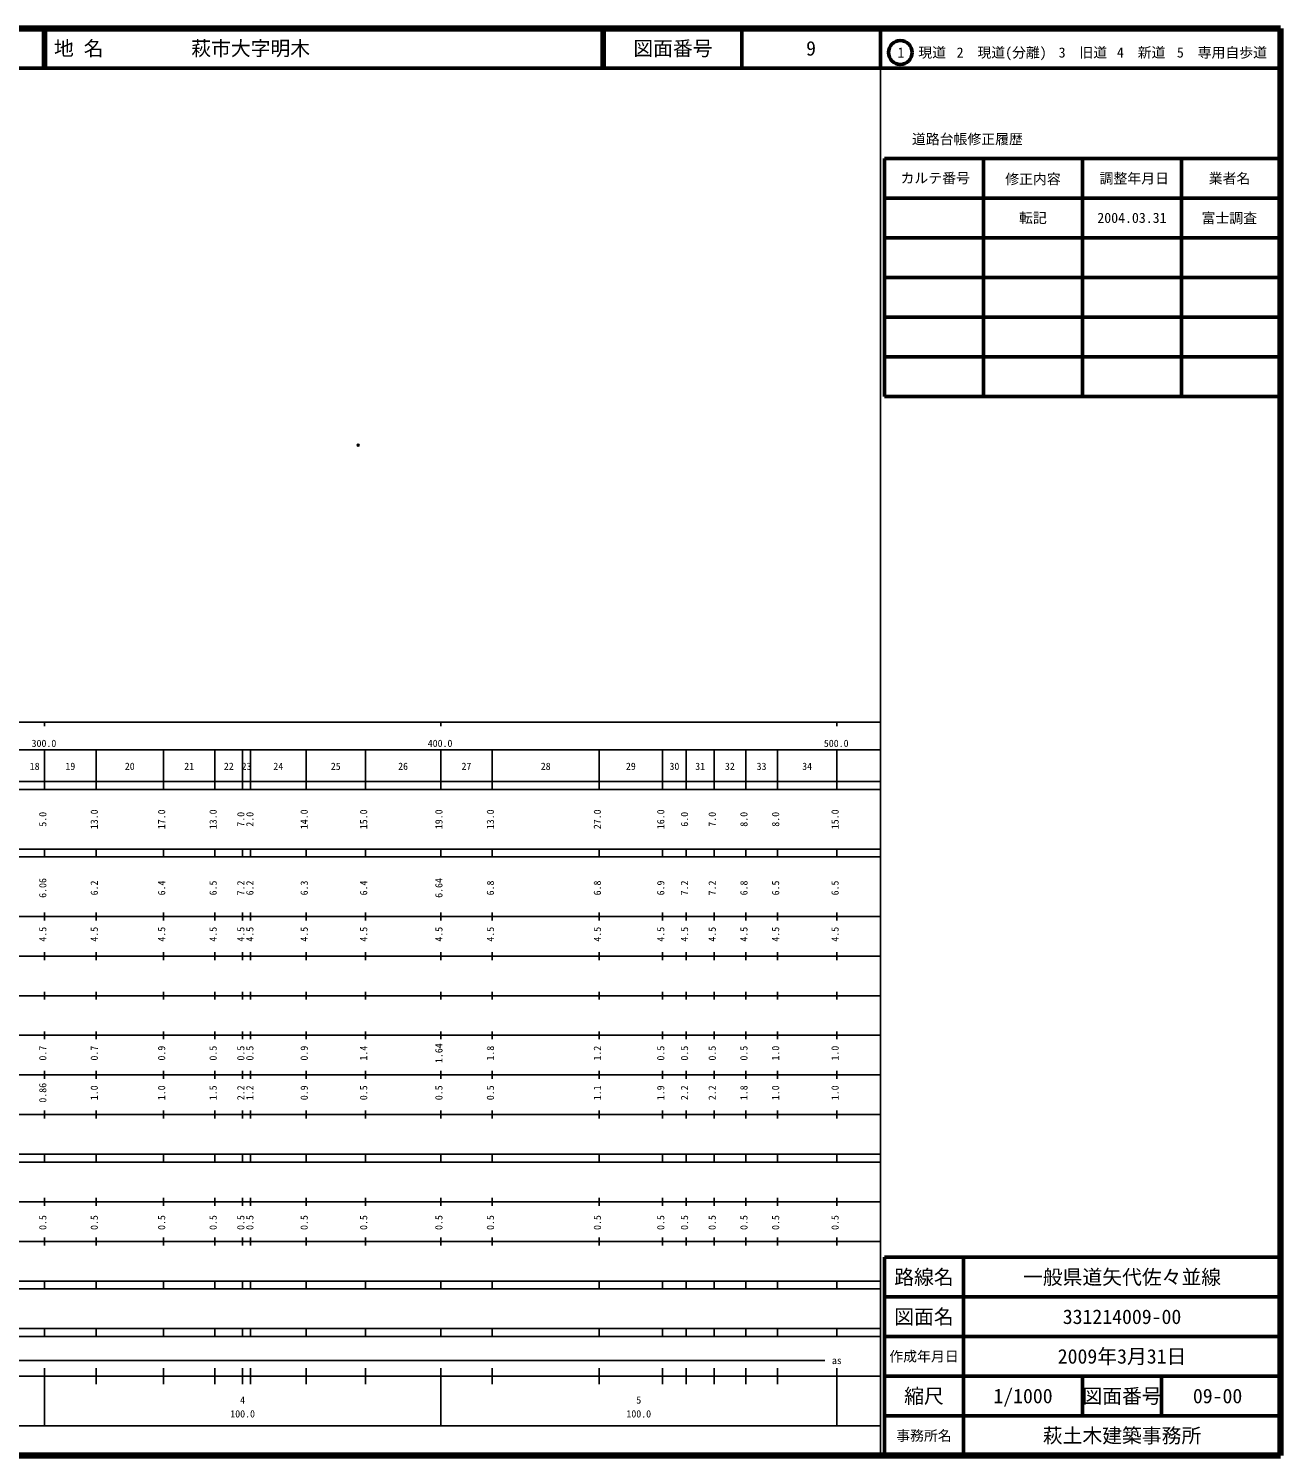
# Model space of a CAD drawing. Units: millimetres on the paper. Extents: x 40 to 680, y 20 to 380.
# Drawn here: x 363.9 to 680, y 20 to 380 of the extents above; entities that cross this region are included whole.
import ezdxf
from ezdxf.enums import TextEntityAlignment as Align

# ---------------------------------------------------------------- set-up
doc = ezdxf.new("R2010")
doc.units = ezdxf.units.MM
doc.header["$PDMODE"] = 32
doc.header["$PDSIZE"] = 0.5
doc.layers.add('M-OTRS', color=6, linetype='Continuous')
doc.layers.add('M-TTL-TXT', color=7, linetype='Continuous')
for name, color, linetype, lineweight in [('M-TTL', 2, 'Continuous', 140), ('M-TTL-BAND', 7, 'Continuous', 25), ('M-TTL-FRAM', 2, 'Continuous', 50), ('M-TTL-LINE', 7, 'Continuous', 50)]:
    doc.layers.add(name, color=color, linetype=linetype, lineweight=lineweight)
doc.styles.add('ＭＳ ゴシック', font='')
doc.styles.get('ＭＳ ゴシック').set_extended_font_data('MS Gothic')

msp = doc.modelspace()

# ---------------------------------------------------------------- linework, layer by layer
at = {"layer": 'M-OTRS'}
msp.add_point((447.169, 274.889), dxfattribs=at)
at = {"layer": 'M-TTL'}
for p, q in [((680, 380), (40, 380)), ((680, 20), (680, 380)), ((40, 20), (680, 20))]:
    msp.add_line(p, q, dxfattribs=at)
at = {"layer": 'M-TTL-BAND'}
for p, q in [((579, 20), (579, 370)), ((40, 205), (579, 205)), ((368, 205), (368, 204)), ((468, 205), (468, 204)), ((568, 205), (568, 204)), ((68, 198), (579, 198)), ((368, 188), (368, 198)), ((381, 188), (381, 198)), ((398, 188), (398, 198)), ((411, 188), (411, 198)), ((418, 188), (418, 198)), ((420, 188), (420, 198)), ((434, 188), (434, 198)), ((449, 188), (449, 198)), ((468, 188), (468, 198)), ((481, 188), (481, 198)), ((508, 188), (508, 198)), ((524, 188), (524, 198)), ((530, 188), (530, 198)), ((537, 188), (537, 198)), ((545, 188), (545, 198)), ((553, 188), (553, 198)), ((568, 188), (568, 198)), ((40, 190), (579, 190)), ((40, 188), (579, 188)), ((40, 173), (579, 173)), ((368, 171), (368, 173)), ((381, 171), (381, 173)), ((398, 171), (398, 173)), ((411, 171), (411, 173)), ((418, 171), (418, 173)), ((420, 171), (420, 173)), ((434, 171), (434, 173)), ((449, 171), (449, 173)), ((468, 171), (468, 173)), ((481, 171), (481, 173)), ((508, 171), (508, 173)), ((524, 171), (524, 173)), ((530, 171), (530, 173)), ((537, 171), (537, 173)), ((545, 171), (545, 173)), ((553, 171), (553, 173)), ((568, 171), (568, 173)), ((40, 171), (579, 171)), ((40, 156), (579, 156)), ((368, 155), (368, 157)), ((381, 155), (381, 157)), ((398, 155), (398, 157)), ((411, 155), (411, 157)), ((418, 155), (418, 157)), ((420, 155), (420, 157)), ((434, 155), (434, 157)), ((449, 155), (449, 157)), ((468, 155), (468, 157)), ((481, 155), (481, 157)), ((508, 155), (508, 157)), ((524, 155), (524, 157)), ((530, 155), (530, 157)), ((537, 155), (537, 157)), ((545, 155), (545, 157)), ((553, 155), (553, 157)), ((568, 155), (568, 157)), ((46, 146), (579, 146)), ((368, 145), (368, 147)), ((381, 145), (381, 147)), ((398, 145), (398, 147)), ((411, 145), (411, 147)), ((418, 145), (418, 147)), ((420, 145), (420, 147)), ((434, 145), (434, 147)), ((449, 145), (449, 147)), ((468, 145), (468, 147)), ((481, 145), (481, 147)), ((508, 145), (508, 147)), ((524, 145), (524, 147)), ((530, 145), (530, 147)), ((537, 145), (537, 147)), ((545, 145), (545, 147)), ((553, 145), (553, 147)), ((568, 145), (568, 147)), ((368, 135), (368, 137)), ((381, 135), (381, 137)), ((398, 135), (398, 137)), ((411, 135), (411, 137)), ((418, 135), (418, 137)), ((420, 135), (420, 137)), ((434, 135), (434, 137)), ((449, 135), (449, 137)), ((468, 135), (468, 137)), ((481, 135), (481, 137)), ((508, 135), (508, 137)), ((524, 135), (524, 137)), ((530, 135), (530, 137)), ((537, 135), (537, 137)), ((545, 135), (545, 137)), ((553, 135), (553, 137)), ((568, 135), (568, 137)), ((52, 136), (579, 136)), ((46, 126), (579, 126)), ((368, 125), (368, 127)), ((381, 125), (381, 127)), ((398, 125), (398, 127)), ((411, 125), (411, 127)), ((418, 125), (418, 127)), ((420, 125), (420, 127)), ((434, 125), (434, 127)), ((449, 125), (449, 127)), ((468, 125), (468, 127)), ((481, 125), (481, 127)), ((508, 125), (508, 127)), ((524, 125), (524, 127)), ((530, 125), (530, 127)), ((537, 125), (537, 127)), ((545, 125), (545, 127)), ((553, 125), (553, 127)), ((568, 125), (568, 127)), ((52, 116), (579, 116)), ((368, 115), (368, 117)), ((381, 115), (381, 117)), ((398, 115), (398, 117)), ((411, 115), (411, 117)), ((418, 115), (418, 117)), ((420, 115), (420, 117)), ((434, 115), (434, 117)), ((449, 115), (449, 117)), ((468, 115), (468, 117)), ((481, 115), (481, 117)), ((508, 115), (508, 117)), ((524, 115), (524, 117)), ((530, 115), (530, 117)), ((537, 115), (537, 117)), ((545, 115), (545, 117)), ((553, 115), (553, 117)), ((568, 115), (568, 117)), ((46, 106), (579, 106)), ((368, 105), (368, 107)), ((381, 105), (381, 107)), ((398, 105), (398, 107)), ((411, 105), (411, 107)), ((418, 105), (418, 107)), ((420, 105), (420, 107)), ((434, 105), (434, 107)), ((449, 105), (449, 107)), ((468, 105), (468, 107)), ((481, 105), (481, 107)), ((508, 105), (508, 107)), ((524, 105), (524, 107)), ((530, 105), (530, 107)), ((537, 105), (537, 107)), ((545, 105), (545, 107)), ((553, 105), (553, 107)), ((568, 105), (568, 107)), ((40, 96), (579, 96)), ((40, 94), (579, 94)), ((368, 94), (368, 96)), ((381, 94), (381, 96)), ((398, 94), (398, 96)), ((411, 94), (411, 96)), ((418, 94), (418, 96)), ((420, 94), (420, 96)), ((434, 94), (434, 96)), ((449, 94), (449, 96)), ((468, 94), (468, 96)), ((481, 94), (481, 96)), ((508, 94), (508, 96)), ((524, 94), (524, 96)), ((530, 94), (530, 96)), ((537, 94), (537, 96)), ((545, 94), (545, 96)), ((553, 94), (553, 96)), ((568, 94), (568, 96)), ((49, 84), (579, 84)), ((368, 83), (368, 85)), ((381, 83), (381, 85)), ((398, 83), (398, 85)), ((411, 83), (411, 85)), ((418, 83), (418, 85)), ((420, 83), (420, 85)), ((434, 83), (434, 85)), ((449, 83), (449, 85)), ((468, 83), (468, 85)), ((481, 83), (481, 85)), ((508, 83), (508, 85)), ((524, 83), (524, 85)), ((530, 83), (530, 85)), ((537, 83), (537, 85)), ((545, 83), (545, 85)), ((553, 83), (553, 85)), ((568, 83), (568, 85)), ((40, 74), (579, 74)), ((368, 73), (368, 75)), ((381, 73), (381, 75)), ((398, 73), (398, 75)), ((411, 73), (411, 75)), ((418, 73), (418, 75)), ((420, 73), (420, 75)), ((434, 73), (434, 75)), ((449, 73), (449, 75)), ((468, 73), (468, 75)), ((481, 73), (481, 75)), ((508, 73), (508, 75)), ((524, 73), (524, 75)), ((530, 73), (530, 75)), ((537, 73), (537, 75)), ((545, 73), (545, 75)), ((553, 73), (553, 75)), ((568, 73), (568, 75)), ((40, 64), (579, 64)), ((40, 62), (579, 62)), ((368, 62), (368, 64)), ((381, 62), (381, 64)), ((398, 62), (398, 64)), ((411, 62), (411, 64)), ((418, 62), (418, 64)), ((420, 62), (420, 64)), ((434, 62), (434, 64)), ((449, 62), (449, 64)), ((468, 62), (468, 64)), ((481, 62), (481, 64)), ((508, 62), (508, 64)), ((524, 62), (524, 64)), ((530, 62), (530, 64)), ((537, 62), (537, 64)), ((545, 62), (545, 64)), ((553, 62), (553, 64)), ((568, 62), (568, 64)), ((40, 52), (579, 52)), ((368, 50), (368, 52)), ((381, 50), (381, 52)), ((398, 50), (398, 52)), ((411, 50), (411, 52)), ((418, 50), (418, 52)), ((420, 50), (420, 52)), ((434, 50), (434, 52)), ((449, 50), (449, 52)), ((468, 50), (468, 52)), ((481, 50), (481, 52)), ((508, 50), (508, 52)), ((524, 50), (524, 52)), ((530, 50), (530, 52)), ((537, 50), (537, 52)), ((545, 50), (545, 52)), ((553, 50), (553, 52)), ((568, 50), (568, 52)), ((40, 50), (579, 50)), ((71, 44), (565, 44)), ((40, 40), (579, 40)), ((368, 27.5), (368, 42)), ((381, 38), (381, 42)), ((398, 38), (398, 42)), ((411, 38), (411, 42)), ((418, 38), (418, 42)), ((420, 38), (420, 42)), ((434, 38), (434, 42)), ((449, 38), (449, 42)), ((468, 27.5), (468, 42)), ((481, 38), (481, 42)), ((508, 38), (508, 42)), ((524, 38), (524, 42)), ((530, 38), (530, 42)), ((537, 38), (537, 42)), ((545, 38), (545, 42)), ((553, 38), (553, 42)), ((568, 27.5), (568, 42)), ((68, 27.5), (579, 27.5))]:
    msp.add_line(p, q, dxfattribs=at)
at = {"layer": 'M-TTL-FRAM'}
for p, q in [((580, 347.197), (580, 287.197)), ((580, 347.197), (680, 347.197)), ((580, 287.197), (680, 287.197)), ((680, 70), (580, 70)), ((580, 70), (580, 20))]:
    msp.add_line(p, q, dxfattribs=at)
at = {"layer": 'M-TTL-LINE'}
for p, q in [((367.75, 380), (367.75, 370)), ((368.25, 380), (368.25, 370)), ((508.747, 380), (508.747, 370)), ((509.247, 380), (509.247, 370)), ((543.997, 380), (543.997, 370)), ((579, 380), (579, 370)), ((40, 370), (680, 370)), ((605, 347.197), (605, 287.197)), ((630, 347.197), (630, 287.197)), ((655, 347.197), (655, 287.197)), ((580, 337.197), (680, 337.197)), ((580, 327.197), (680, 327.197)), ((580, 317.197), (680, 317.197)), ((580, 307.197), (680, 307.197)), ((580, 297.197), (680, 297.197)), ((600, 70), (600, 20)), ((680, 60), (580, 60)), ((680, 50), (580, 50)), ((680, 40), (580, 40)), ((630, 40), (630, 30)), ((650, 40), (650, 30)), ((680, 30), (580, 30))]:
    msp.add_line(p, q, dxfattribs=at)
msp.add_circle((584.031, 373.958), 3, dxfattribs=at)

# ---------------------------------------------------------------- texts
at = {"layer": 'M-TTL-BAND', "style": 'ＭＳ ゴシック'}
for s, p in [('300.0', (367.844, 198.195)), ('400.0', (467.844, 198.195)), ('500.0', (567.844, 198.195)), ('18', (365.5, 192.405)), ('19', (374.5, 192.405)), ('20', (389.5, 192.405)), ('21', (404.5, 192.405)), ('22', (414.5, 192.405)), ('23', (419, 192.405)), ('24', (427, 192.405)), ('25', (441.5, 192.405)), ('26', (458.5, 192.405)), ('27', (474.5, 192.405)), ('28', (494.5, 192.405)), ('29', (516, 192.405)), ('30', (527, 192.405)), ('31', (533.5, 192.405)), ('32', (541, 192.405)), ('33', (549, 192.405)), ('34', (560.5, 192.405)), ('as', (568, 42.5)), ('4', (418, 32.523)), ('5', (518, 32.523)), ('100.0', (418, 29.033)), ('100.0', (518, 29.033))]:
    msp.add_text(s, height=1.833, dxfattribs=at).set_placement(p, align=Align.BOTTOM_CENTER)
for s, p in [('5.0', (369, 180.5)), ('13.0', (382, 180.5)), ('17.0', (399, 180.5)), ('13.0', (412, 180.5)), ('7.0', (419, 180.5)), ('2.0', (421.283, 180.5)), ('14.0', (435, 180.5)), ('15.0', (450, 180.5)), ('19.0', (469, 180.5)), ('13.0', (482, 180.5)), ('27.0', (509, 180.5)), ('16.0', (525, 180.5)), ('6.0', (531, 180.5)), ('7.0', (538, 180.5)), ('8.0', (546, 180.5)), ('8.0', (554, 180.5)), ('15.0', (569, 180.5)), ('6.06', (369, 163.174)), ('6.2', (382, 163.174)), ('6.4', (399, 163.174)), ('6.5', (412, 163.174)), ('7.2', (419, 163.174)), ('6.2', (421.283, 163.174)), ('6.3', (435, 163.174)), ('6.4', (450, 163.174)), ('6.64', (469, 163.174)), ('6.8', (482, 163.174)), ('6.8', (509, 163.174)), ('6.9', (525, 163.174)), ('7.2', (531, 163.174)), ('7.2', (538, 163.174)), ('6.8', (546, 163.174)), ('6.5', (554, 163.174)), ('6.5', (569, 163.174)), ('4.5', (369, 151.5)), ('4.5', (382, 151.5)), ('4.5', (399, 151.5)), ('4.5', (412, 151.5)), ('4.5', (419, 151.5)), ('4.5', (421.283, 151.5)), ('4.5', (435, 151.5)), ('4.5', (450, 151.5)), ('4.5', (469, 151.5)), ('4.5', (482, 151.5)), ('4.5', (509, 151.5)), ('4.5', (525, 151.5)), ('4.5', (531, 151.5)), ('4.5', (538, 151.5)), ('4.5', (546, 151.5)), ('4.5', (554, 151.5)), ('4.5', (569, 151.5)), ('0.7', (369, 121.5)), ('0.7', (382, 121.5)), ('0.9', (399, 121.5)), ('0.5', (412, 121.5)), ('0.5', (419, 121.5)), ('0.5', (421.283, 121.5)), ('0.9', (435, 121.5)), ('1.4', (450, 121.5)), ('1.64', (469, 121.5)), ('1.8', (482, 121.5)), ('1.2', (509, 121.5)), ('0.5', (525, 121.5)), ('0.5', (531, 121.5)), ('0.5', (538, 121.5)), ('0.5', (546, 121.5)), ('1.0', (554, 121.5)), ('1.0', (569, 121.5)), ('0.86', (369, 111.5)), ('1.0', (382, 111.5)), ('1.0', (399, 111.5)), ('1.5', (412, 111.5)), ('2.2', (419, 111.5)), ('1.2', (421.283, 111.5)), ('0.9', (435, 111.5)), ('0.5', (450, 111.5)), ('0.5', (469, 111.5)), ('0.5', (482, 111.5)), ('1.1', (509, 111.5)), ('1.9', (525, 111.5)), ('2.2', (531, 111.5)), ('2.2', (538, 111.5)), ('1.8', (546, 111.5)), ('1.0', (554, 111.5)), ('1.0', (569, 111.5)), ('0.5', (369, 78.764)), ('0.5', (382, 78.764)), ('0.5', (399, 78.764)), ('0.5', (412, 78.764)), ('0.5', (419, 78.764)), ('0.5', (421.283, 78.764)), ('0.5', (435, 78.764)), ('0.5', (450, 78.764)), ('0.5', (469, 78.764)), ('0.5', (482, 78.764)), ('0.5', (509, 78.764)), ('0.5', (525, 78.764)), ('0.5', (531, 78.764)), ('0.5', (538, 78.764)), ('0.5', (546, 78.764)), ('0.5', (554, 78.764)), ('0.5', (569, 78.764))]:
    msp.add_text(s, height=1.833, rotation=90, dxfattribs=at).set_placement(p, align=Align.BOTTOM_CENTER)
at = {"layer": 'M-TTL-TXT', "style": 'ＭＳ ゴシック'}
for s, p in [('地 名', (370.38, 375)), ('萩市大字明木', (405.024, 375))]:
    msp.add_text(s, height=3.666, dxfattribs=at).set_placement(p, align=Align.MIDDLE_LEFT)
for s, height, p in [('図面番号', 3.666, (526.622, 375)), ('9', 3.666, (561.497, 375)), ('1\u3000現道', 2.566, (589.448, 373.958)), ('2\u3000現道(分離)', 2.566, (609.619, 373.958)), ('3\u3000旧道', 2.566, (630.121, 373.958)), ('4\u3000新道', 2.566, (644.824, 373.958)), ('5\u3000専用自歩道', 2.566, (665.228, 373.958)), ('道路台帳修正履歴', 2.566, (600.968, 352.113)), ('カルテ番号', 2.566, (592.839, 342.277)), ('修正内容', 2.566, (617.509, 342.023)), ('調整年月日', 2.566, (643.089, 342.197)), ('業者名', 2.566, (667.134, 342.197)), ('転記', 2.566, (617.5, 332.245)), ('2004.03.31', 2.566, (642.5, 332.245)), ('富士調査', 2.566, (667.077, 332.189)), ('路線名', 3.666, (590, 65)), ('路線名', 3.666, (590, 65)), ('一般県道矢代佐々並線', 3.666, (640, 65)), ('図面名', 3.666, (590, 55)), ('図面名', 3.666, (590, 55)), ('331214009-00', 3.666, (640, 55)), ('2009年3月31日', 3.666, (640, 45)), ('作成年月日', 2.566, (590, 45)), ('作成年月日', 2.566, (590, 45)), ('縮尺', 3.666, (590, 35)), ('縮尺', 3.666, (590, 35)), ('1/1000', 3.666, (615, 35)), ('図面番号', 3.666, (640, 35)), ('図面番号', 3.666, (640, 35)), ('09-00', 3.666, (664.125, 35)), ('事務所名', 2.566, (590, 25)), ('事務所名', 2.566, (590, 25)), ('萩土木建築事務所', 3.666, (640, 25))]:
    msp.add_text(s, height=height, dxfattribs=at).set_placement(p, align=Align.MIDDLE_CENTER)

doc.saveas('drawing.dxf')
